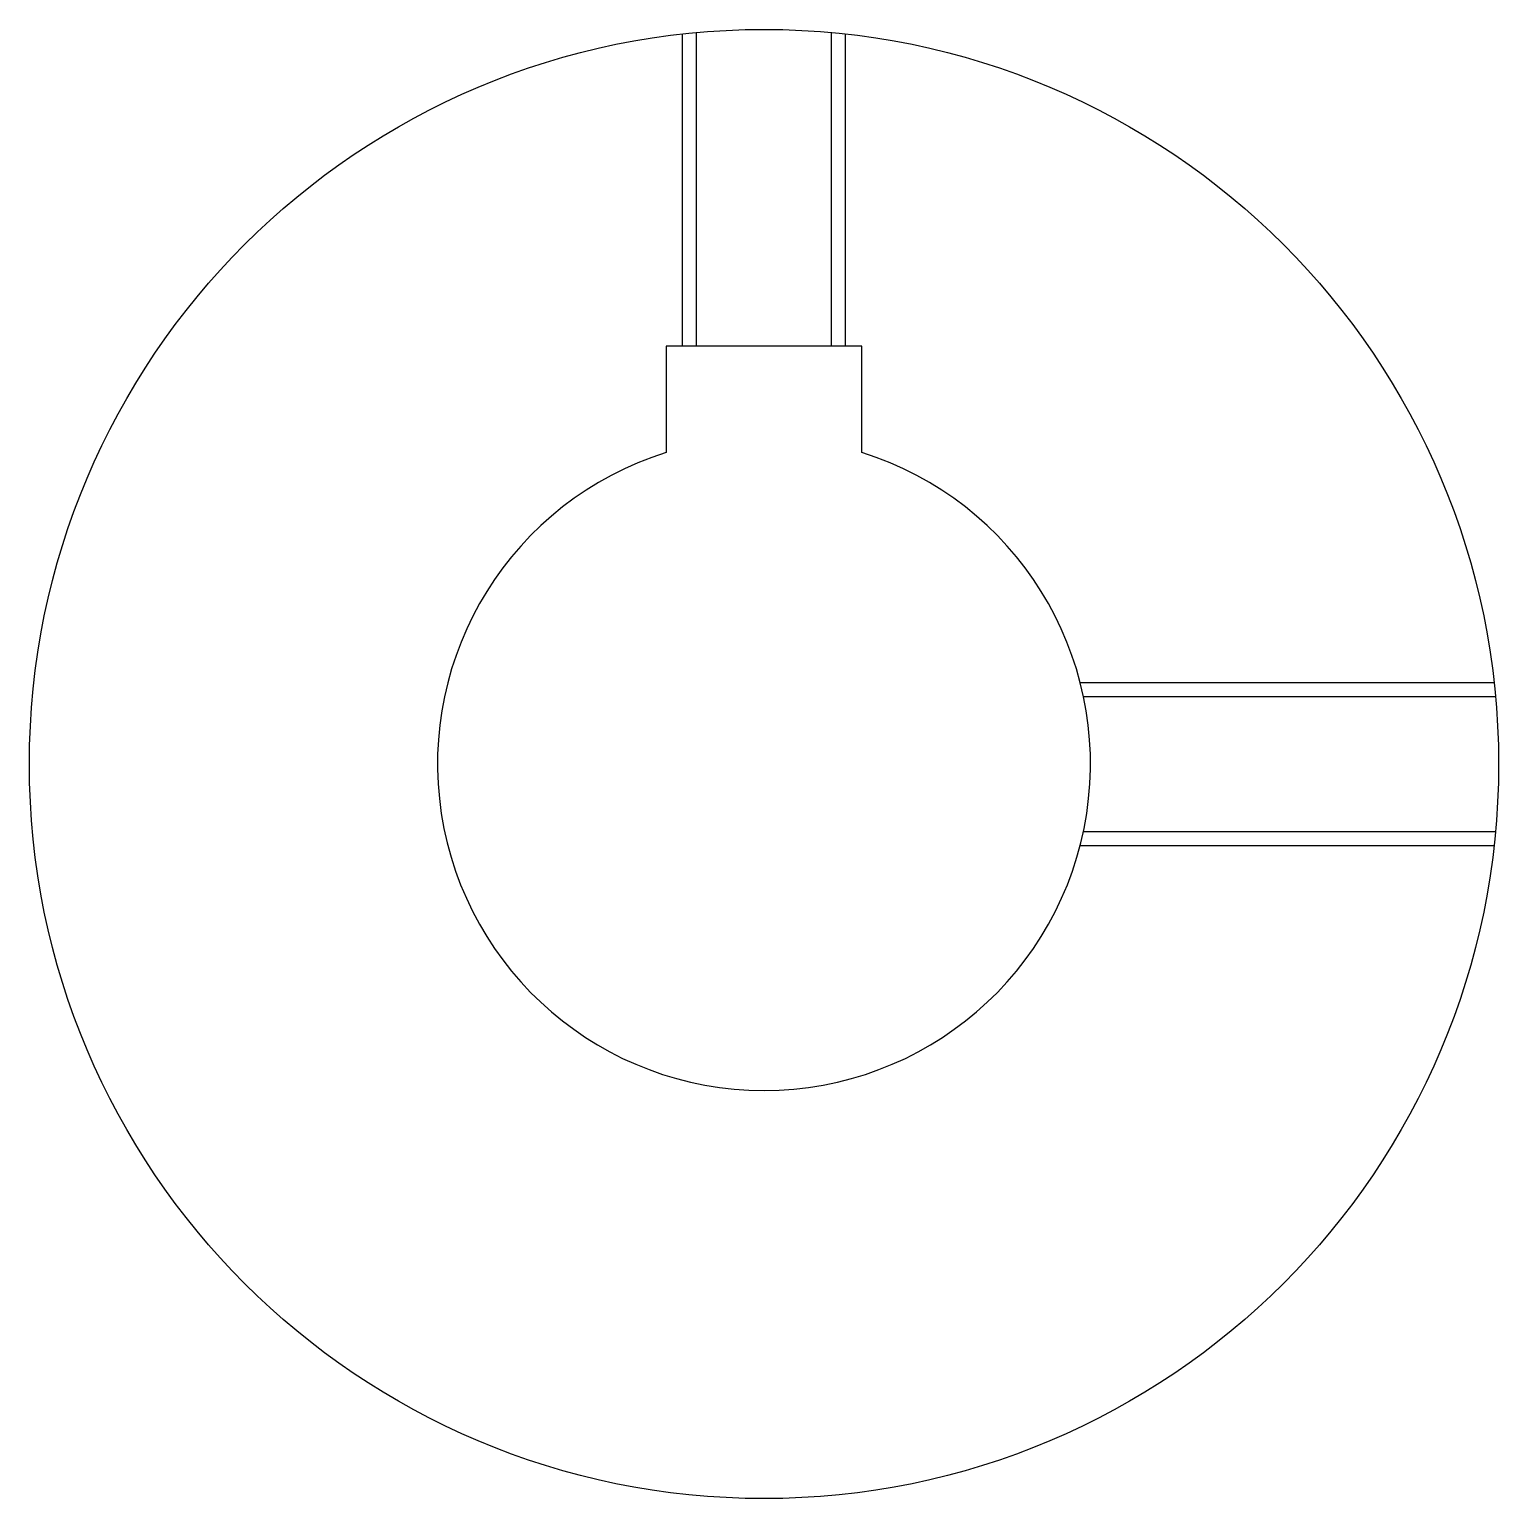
# Model space of a CAD drawing. Header units: metres. Extents: x 114 to 410, y 95 to 242.
# Drawn here: x 365 to 410, y 140.5 to 185.5 of the extents above.
import ezdxf

# ---------------------------------------------------------------- set-up
doc = ezdxf.new("R2010")
doc.units = ezdxf.units.M

msp = doc.modelspace()

# ---------------------------------------------------------------- linework, layer by layer
at = {"color": 4}
for points in [[(385.434998, 175.800003), (385.434998, 185.405045)], [(389.565002, 175.800003), (389.565002, 185.405045)], [(385, 175.800003), (385, 185.360687)], [(390, 175.800003), (390, 185.360687)], [(390.5, 172.539398), (390.5, 175.800003), (384.5, 175.800003), (384.5, 172.539398)], [(397.182465, 165.5), (409.860687, 165.5)], [(397.284485, 165.065002), (409.905029, 165.065002)], [(397.284485, 160.934998), (409.905029, 160.934998)], [(397.182465, 160.5), (409.860687, 160.5)]]:
    msp.add_lwpolyline(points, dxfattribs=at)
msp.add_circle((387.5, 163), 22.5, dxfattribs=at)
msp.add_arc((387.5, 163), 10, 107.4576027, 72.5423973, dxfattribs=at)

doc.saveas('drawing.dxf')
